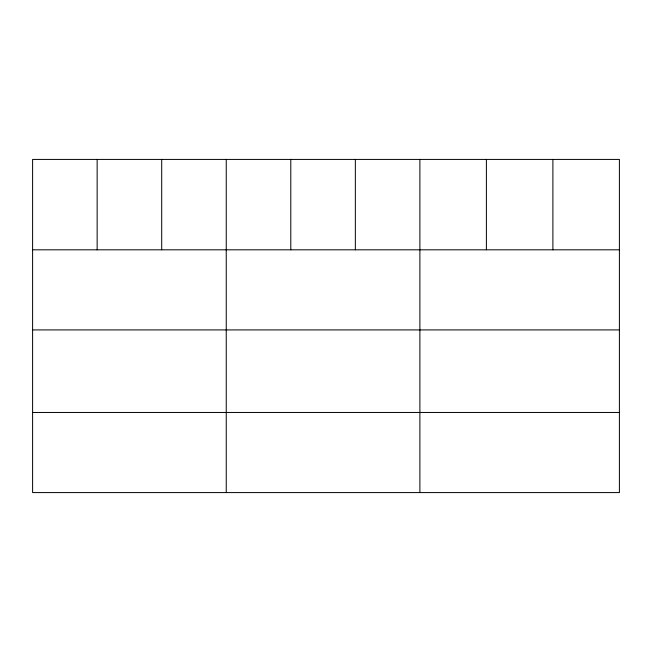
<?xml version="1.0" encoding="UTF-8"?>
<svg xmlns="http://www.w3.org/2000/svg" width="652" height="652" viewBox="0 0 652 652"><rect width="100%" height="100%" fill="white"/><g stroke="black" fill="none" stroke-linecap="round" stroke-linejoin="round"><path stroke-width="0.98" d="M619.4 329.92L619.4 159.422L32.6 159.422L32.6 492.578L619.4 492.578L619.4 329.92L32.6 329.92M32.6 249.814L619.4 249.814M32.6 412.463L619.4 412.463M552.896 159.422L552.896 249.814M486.392 159.422L486.392 249.814M419.888 159.422L419.888 492.578M355.34 159.422L355.34 249.814M290.792 159.422L290.792 249.814M226.244 159.422L226.244 492.578M161.696 159.422L161.696 249.814M97.148 159.422L97.148 249.814"/></g></svg>
